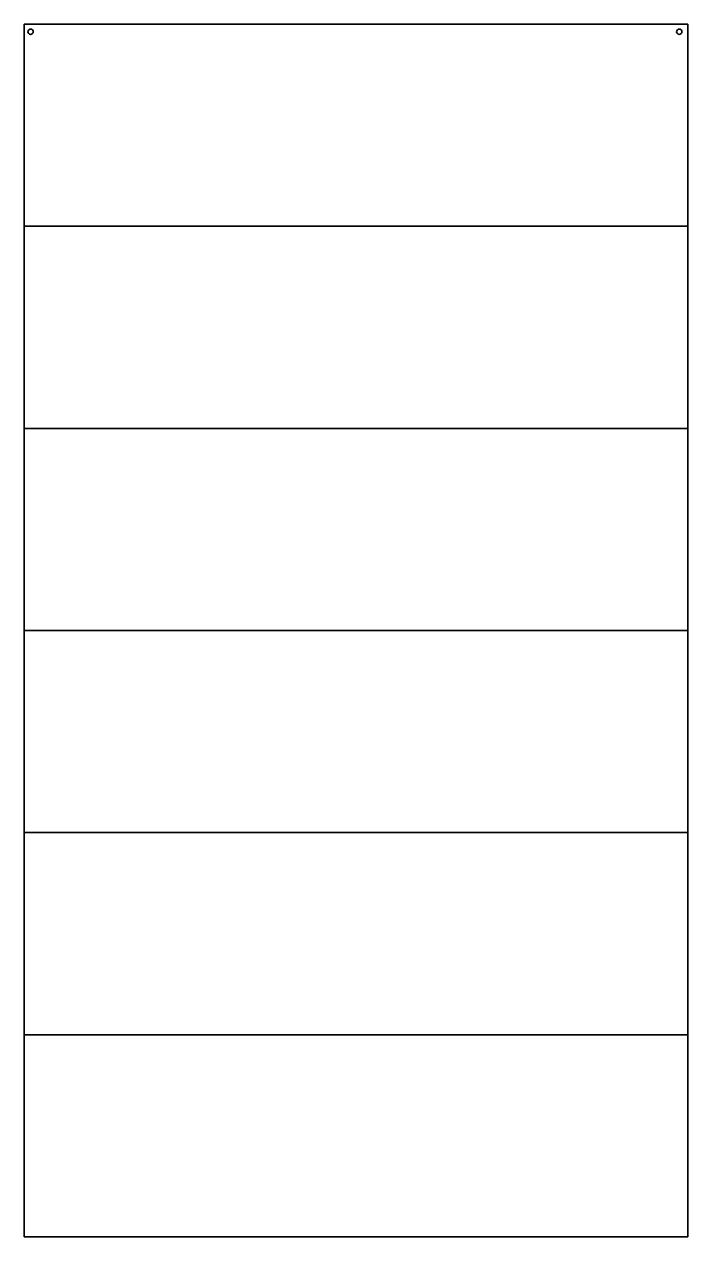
# Model space of a CAD drawing. Header units: inches. Extents: x 14.2 to 24, y -18 to 0.
import ezdxf

# ---------------------------------------------------------------- set-up
doc = ezdxf.new("R2010")
doc.units = ezdxf.units.IN
doc.header["$MEASUREMENT"] = 0
doc.layers.add('Layer 1', color=7, linetype='Continuous')

# ---------------------------------------------------------------- blocks, each defined once
blk = doc.blocks.new('block 2')
at = {"layer": 'Layer 1', "color": 179, "lineweight": 35, "true_color": 0x231f20}
blk.add_lwpolyline([(14.158, -3), (24, -3)], dxfattribs=at)
for points in [[(14.224, -0.084), (14.209, -0.099), (14.209, -0.124), (14.224, -0.139), (14.24, -0.155), (14.265, -0.155), (14.28, -0.139), (14.295, -0.124), (14.295, -0.099), (14.28, -0.084), (14.265, -0.068), (14.24, -0.068), (14.224, -0.084)], [(23.847, -0.084), (23.832, -0.099), (23.832, -0.124), (23.847, -0.139), (23.862, -0.155), (23.887, -0.155), (23.903, -0.139), (23.918, -0.124), (23.918, -0.099), (23.903, -0.084), (23.887, -0.068), (23.862, -0.068), (23.847, -0.084)]]:
    blk.add_open_spline(points, degree=3, knots=[0, 0, 0, 0, 1, 1, 1, 2, 2, 2, 3, 3, 3, 4, 4, 4, 4], dxfattribs=at)
blk = doc.blocks.new('block 3')
at = {"layer": 'Layer 1', "color": 179, "lineweight": 35, "true_color": 0x231f20}
blk.add_lwpolyline([(14.158, -6), (24, -6)], dxfattribs=at)
blk = doc.blocks.new('block 4')
at = {"layer": 'Layer 1', "color": 179, "lineweight": 35, "true_color": 0x231f20}
blk.add_lwpolyline([(14.158, -9), (24, -9)], dxfattribs=at)
blk = doc.blocks.new('block 5')
at = {"layer": 'Layer 1', "color": 179, "lineweight": 35, "true_color": 0x231f20}
blk.add_lwpolyline([(14.158, -12), (24, -12)], dxfattribs=at)
blk = doc.blocks.new('block 6')
at = {"layer": 'Layer 1', "color": 179, "lineweight": 35, "true_color": 0x231f20}
blk.add_lwpolyline([(14.158, -15), (24, -15)], dxfattribs=at)

msp = doc.modelspace()

# ---------------------------------------------------------------- linework, layer by layer
at = {"layer": 'Layer 1', "color": 179, "lineweight": 35, "true_color": 0x231f20}
msp.add_lwpolyline([(24, -18), (14.158, -18), (14.158, 0), (24, 0), (24, -18)], dxfattribs=at)

# ---------------------------------------------------------------- block references
at = {"layer": 'Layer 1'}
for name in ['block 2', 'block 3', 'block 4', 'block 5', 'block 6']:
    msp.add_blockref(name, (0, 0), dxfattribs=at)

doc.saveas('drawing.dxf')
